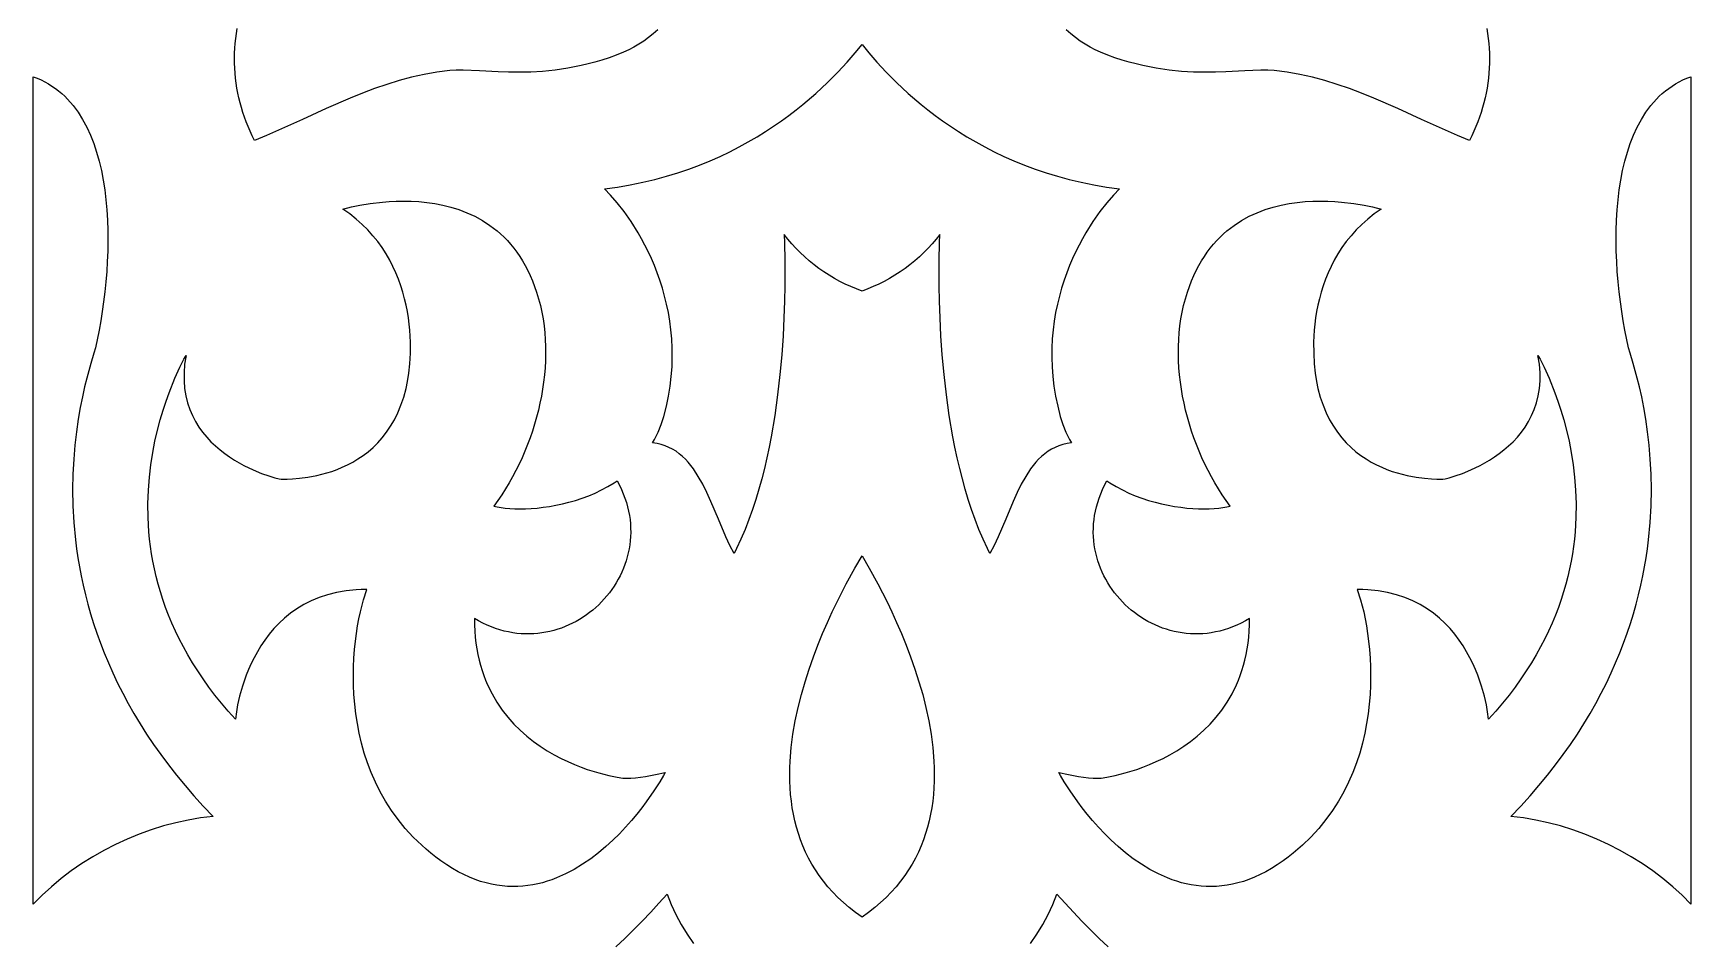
# Model space of a CAD drawing. Extents: x -350 to 350, y -780 to 780.
# Drawn here: x 190 to 270, y -65.3 to -21.4 of the extents above; entities that cross this region are included whole.
import ezdxf

# ---------------------------------------------------------------- set-up
doc = ezdxf.new("R2010")
doc.units = 0
doc.layers.add('LAYER_1', color=18, linetype='CONTINUOUS')

msp = doc.modelspace()

# ---------------------------------------------------------------- linework, layer by layer
at = {"layer": 'LAYER_1'}
for points in [[(220.147, -21.248), (219.929, -21.441), (219.705, -21.622), (219.474, -21.791), (219.237, -21.946), (218.995, -22.088), (218.747, -22.216), (218.494, -22.329), (218.142, -22.467), (217.795, -22.593), (217.452, -22.705), (217.113, -22.806), (216.78, -22.895), (216.451, -22.974), (215.808, -23.101), (215.187, -23.192), (214.588, -23.252), (214.012, -23.286), (213.462, -23.298), (212.938, -23.295), (212.441, -23.279), (211.535, -23.233), (210.753, -23.199), (210.411, -23.198), (210.105, -23.215), (209.486, -23.291), (208.874, -23.398), (208.268, -23.535), (207.667, -23.697), (207.072, -23.882), (206.481, -24.087), (205.893, -24.309), (205.309, -24.545), (204.149, -25.047), (202.995, -25.571), (201.843, -26.092), (201.266, -26.344), (200.689, -26.586), (200.577, -26.367), (200.472, -26.144), (200.374, -25.92), (200.283, -25.693), (200.199, -25.464), (200.121, -25.234), (200.05, -25.002), (199.987, -24.768), (199.93, -24.533), (199.88, -24.297), (199.836, -24.059), (199.8, -23.821), (199.771, -23.582), (199.748, -23.342), (199.732, -23.102), (199.723, -22.862), (199.721, -22.621), (199.726, -22.38), (199.738, -22.14), (199.757, -21.9), (199.783, -21.66), (199.815, -21.421), (199.854, -21.183)], [(260.15, -21.183), (260.189, -21.421), (260.222, -21.66), (260.247, -21.9), (260.266, -22.14), (260.278, -22.38), (260.283, -22.621), (260.281, -22.862), (260.272, -23.102), (260.256, -23.342), (260.234, -23.582), (260.204, -23.821), (260.168, -24.059), (260.125, -24.297), (260.075, -24.533), (260.018, -24.768), (259.954, -25.002), (259.883, -25.234), (259.806, -25.464), (259.721, -25.693), (259.63, -25.92), (259.532, -26.144), (259.427, -26.367), (259.316, -26.586), (258.738, -26.344), (258.162, -26.092), (257.01, -25.571), (255.856, -25.047), (254.695, -24.545), (254.111, -24.309), (253.524, -24.087), (252.933, -23.882), (252.337, -23.697), (251.736, -23.535), (251.13, -23.398), (250.518, -23.291), (249.9, -23.215), (249.593, -23.198), (249.252, -23.199), (248.47, -23.233), (247.563, -23.279), (247.067, -23.295), (246.542, -23.298), (245.992, -23.286), (245.417, -23.252), (244.818, -23.192), (244.196, -23.101), (243.554, -22.974), (243.225, -22.895), (242.891, -22.806), (242.553, -22.705), (242.21, -22.593), (241.862, -22.467), (241.511, -22.329), (241.258, -22.216), (241.009, -22.088), (240.767, -21.946), (240.53, -21.791), (240.299, -21.622), (240.075, -21.441), (239.857, -21.248)], [(218.118, -65.506), (218.551, -65.101), (218.977, -64.688), (219.394, -64.267), (219.803, -63.84), (220.204, -63.405), (220.596, -62.963), (220.793, -63.458), (221.021, -63.945), (221.277, -64.423), (221.56, -64.89), (221.869, -65.344)], [(238.136, -65.344), (238.444, -64.89), (238.727, -64.423), (238.983, -63.945), (239.211, -63.458), (239.408, -62.963), (239.8, -63.405), (240.201, -63.84), (240.61, -64.267), (241.028, -64.688), (241.453, -65.101), (241.887, -65.506)]]:
    msp.add_lwpolyline(points, dxfattribs=at)
for points in [[(230.336, -22.36), (230.724, -22.81), (231.169, -23.291), (231.671, -23.796), (232.231, -24.318), (232.85, -24.847), (233.182, -25.113), (233.528, -25.378), (233.89, -25.641), (234.267, -25.902), (234.659, -26.158), (235.066, -26.411), (235.489, -26.657), (235.927, -26.898), (236.381, -27.13), (236.85, -27.355), (237.336, -27.569), (237.837, -27.774), (238.354, -27.967), (238.888, -28.148), (239.437, -28.316), (240.003, -28.469), (240.585, -28.608), (241.183, -28.73), (241.799, -28.835), (242.43, -28.922), (242.135, -29.225), (241.816, -29.591), (241.482, -30.018), (241.142, -30.503), (240.804, -31.044), (240.638, -31.335), (240.476, -31.638), (240.318, -31.954), (240.166, -32.282), (240.02, -32.623), (239.883, -32.974), (239.754, -33.337), (239.634, -33.711), (239.526, -34.096), (239.429, -34.491), (239.346, -34.895), (239.276, -35.31), (239.221, -35.733), (239.182, -36.166), (239.16, -36.607), (239.156, -37.057), (239.172, -37.514), (239.207, -37.979), (239.264, -38.452), (239.343, -38.931), (239.445, -39.417), (239.571, -39.909), (239.696, -40.303), (239.844, -40.674), (240.014, -41.024), (240.109, -41.189), (239.896, -41.218), (239.693, -41.264), (239.501, -41.325), (239.317, -41.4), (239.143, -41.49), (238.978, -41.592), (238.82, -41.707), (238.67, -41.834), (238.527, -41.971), (238.391, -42.119), (238.262, -42.277), (238.138, -42.443), (237.905, -42.8), (237.69, -43.183), (237.49, -43.587), (237.299, -44.006), (236.936, -44.867), (236.569, -45.721), (236.376, -46.13), (236.172, -46.521), (236.052, -46.282), (235.844, -45.828), (235.648, -45.364), (235.464, -44.889), (235.292, -44.407), (235.132, -43.916), (234.983, -43.42), (234.844, -42.919), (234.716, -42.413), (234.597, -41.905), (234.488, -41.396), (234.389, -40.885), (234.215, -39.869), (234.074, -38.864), (233.962, -37.881), (233.875, -36.929), (233.812, -36.016), (233.768, -35.152), (233.741, -34.347), (233.728, -33.61), (233.725, -32.949), (233.729, -32.375), (233.749, -31.521), (233.761, -31.123), (233.581, -31.351), (233.391, -31.574), (233.192, -31.79), (232.985, -32), (232.77, -32.202), (232.547, -32.397), (232.317, -32.584), (232.08, -32.762), (231.837, -32.933), (231.588, -33.094), (231.334, -33.246), (231.076, -33.388), (230.813, -33.521), (230.546, -33.643), (230.276, -33.755), (230.002, -33.855), (229.729, -33.755), (229.459, -33.643), (229.192, -33.521), (228.929, -33.388), (228.67, -33.246), (228.416, -33.094), (228.167, -32.933), (227.924, -32.762), (227.688, -32.584), (227.458, -32.397), (227.235, -32.202), (227.019, -32), (226.812, -31.79), (226.613, -31.574), (226.424, -31.351), (226.243, -31.123), (226.256, -31.521), (226.275, -32.375), (226.28, -32.949), (226.277, -33.61), (226.263, -34.347), (226.236, -35.152), (226.192, -36.016), (226.129, -36.929), (226.043, -37.881), (225.93, -38.864), (225.789, -39.869), (225.616, -40.885), (225.516, -41.396), (225.407, -41.905), (225.289, -42.413), (225.16, -42.919), (225.022, -43.42), (224.873, -43.916), (224.712, -44.407), (224.54, -44.889), (224.357, -45.364), (224.161, -45.828), (223.952, -46.282), (223.832, -46.521), (223.628, -46.13), (223.435, -45.721), (223.069, -44.867), (222.705, -44.006), (222.515, -43.587), (222.314, -43.183), (222.099, -42.8), (221.867, -42.443), (221.743, -42.277), (221.613, -42.119), (221.477, -41.971), (221.334, -41.834), (221.184, -41.707), (221.027, -41.592), (220.861, -41.49), (220.687, -41.4), (220.504, -41.325), (220.311, -41.264), (220.109, -41.218), (219.896, -41.189), (219.991, -41.024), (220.16, -40.674), (220.308, -40.303), (220.433, -39.909), (220.56, -39.417), (220.662, -38.931), (220.741, -38.452), (220.797, -37.979), (220.833, -37.514), (220.848, -37.057), (220.844, -36.607), (220.822, -36.166), (220.783, -35.733), (220.729, -35.31), (220.659, -34.895), (220.575, -34.491), (220.478, -34.096), (220.37, -33.711), (220.251, -33.337), (220.122, -32.974), (219.984, -32.623), (219.838, -32.282), (219.686, -31.954), (219.529, -31.638), (219.366, -31.335), (219.2, -31.044), (218.862, -30.503), (218.522, -30.018), (218.189, -29.591), (217.87, -29.225), (217.574, -28.922), (218.206, -28.835), (218.821, -28.73), (219.419, -28.608), (220.002, -28.469), (220.567, -28.316), (221.117, -28.148), (221.65, -27.967), (222.167, -27.774), (222.669, -27.569), (223.154, -27.355), (223.623, -27.13), (224.077, -26.898), (224.516, -26.657), (224.938, -26.411), (225.346, -26.158), (225.738, -25.902), (226.114, -25.641), (226.476, -25.378), (226.823, -25.113), (227.154, -24.847), (227.773, -24.318), (228.333, -23.796), (228.835, -23.291), (229.28, -22.81), (229.669, -22.36), (230.002, -21.95)], [(190.196, -23.585), (190.384, -23.667), (190.566, -23.757), (190.741, -23.855), (190.91, -23.961), (191.073, -24.074), (191.23, -24.194), (191.382, -24.322), (191.527, -24.456), (191.667, -24.597), (191.929, -24.897), (192.17, -25.222), (192.389, -25.57), (192.588, -25.938), (192.767, -26.326), (192.926, -26.732), (193.067, -27.154), (193.19, -27.591), (193.296, -28.041), (193.385, -28.502), (193.459, -28.974), (193.517, -29.454), (193.56, -29.941), (193.59, -30.433), (193.606, -30.929), (193.61, -31.427), (193.601, -31.925), (193.582, -32.423), (193.552, -32.917), (193.512, -33.408), (193.463, -33.893), (193.405, -34.37), (193.339, -34.839), (193.266, -35.297), (193.186, -35.743), (193.01, -36.592), (192.932, -36.855), (192.782, -37.348), (192.588, -38.055), (192.482, -38.483), (192.377, -38.959), (192.274, -39.48), (192.177, -40.044), (192.09, -40.65), (192.016, -41.294), (191.959, -41.975), (191.922, -42.692), (191.909, -43.441), (191.923, -44.221), (191.968, -45.03), (192.047, -45.865), (192.101, -46.292), (192.164, -46.726), (192.237, -47.164), (192.321, -47.608), (192.417, -48.058), (192.524, -48.512), (192.643, -48.971), (192.774, -49.434), (192.918, -49.901), (193.076, -50.372), (193.247, -50.847), (193.433, -51.325), (193.633, -51.806), (193.848, -52.29), (194.079, -52.776), (194.325, -53.265), (194.588, -53.756), (194.868, -54.249), (195.165, -54.743), (195.48, -55.238), (195.813, -55.735), (196.164, -56.232), (196.535, -56.73), (196.924, -57.228), (197.334, -57.726), (197.764, -58.224), (198.214, -58.721), (198.686, -59.218), (198.085, -59.289), (197.484, -59.39), (196.885, -59.519), (196.289, -59.676), (195.698, -59.861), (195.114, -60.071), (194.539, -60.307), (193.973, -60.568), (193.419, -60.852), (192.878, -61.16), (192.353, -61.49), (191.843, -61.841), (191.352, -62.214), (190.88, -62.606), (190.43, -63.017), (190.002, -63.447), (190.002, -23.511)], [(270.001, -63.446), (269.575, -63.017), (269.124, -62.606), (268.653, -62.214), (268.161, -61.841), (267.652, -61.49), (267.126, -61.16), (266.585, -60.852), (266.031, -60.568), (265.466, -60.307), (264.89, -60.071), (264.306, -59.861), (263.715, -59.676), (263.12, -59.519), (262.521, -59.39), (261.92, -59.289), (261.318, -59.218), (261.79, -58.721), (262.241, -58.224), (262.67, -57.726), (263.08, -57.228), (263.47, -56.73), (263.84, -56.232), (264.192, -55.735), (264.524, -55.238), (264.839, -54.743), (265.136, -54.249), (265.416, -53.756), (265.679, -53.265), (265.926, -52.776), (266.156, -52.29), (266.372, -51.806), (266.572, -51.325), (266.757, -50.847), (266.929, -50.372), (267.086, -49.901), (267.23, -49.434), (267.362, -48.971), (267.481, -48.512), (267.588, -48.058), (267.683, -47.608), (267.767, -47.164), (267.841, -46.726), (267.904, -46.292), (267.957, -45.865), (268.036, -45.03), (268.081, -44.221), (268.095, -43.441), (268.082, -42.692), (268.045, -41.975), (267.988, -41.294), (267.915, -40.65), (267.828, -40.044), (267.731, -39.48), (267.628, -38.959), (267.522, -38.483), (267.417, -38.055), (267.222, -37.348), (267.072, -36.855), (266.994, -36.592), (266.818, -35.743), (266.738, -35.297), (266.665, -34.839), (266.6, -34.37), (266.542, -33.893), (266.492, -33.408), (266.452, -32.917), (266.422, -32.423), (266.403, -31.925), (266.395, -31.427), (266.398, -30.929), (266.415, -30.433), (266.444, -29.941), (266.488, -29.454), (266.546, -28.974), (266.619, -28.502), (266.708, -28.041), (266.814, -27.591), (266.937, -27.154), (267.078, -26.732), (267.238, -26.326), (267.417, -25.938), (267.615, -25.57), (267.835, -25.222), (268.075, -24.897), (268.338, -24.597), (268.477, -24.456), (268.623, -24.322), (268.774, -24.194), (268.931, -24.074), (269.094, -23.961), (269.263, -23.855), (269.439, -23.757), (269.62, -23.667), (269.808, -23.585), (270.001, -23.511)], [(208.244, -29.52), (208.618, -29.54), (208.999, -29.578), (209.386, -29.633), (209.774, -29.709), (210.164, -29.806), (210.552, -29.927), (210.936, -30.074), (211.314, -30.248), (211.684, -30.452), (212.045, -30.687), (212.22, -30.817), (212.392, -30.955), (212.561, -31.102), (212.726, -31.258), (212.886, -31.424), (213.042, -31.598), (213.194, -31.783), (213.34, -31.977), (213.481, -32.181), (213.617, -32.396), (213.747, -32.622), (213.871, -32.858), (213.989, -33.105), (214.1, -33.364), (214.204, -33.634), (214.301, -33.916), (214.396, -34.231), (214.479, -34.551), (214.55, -34.874), (214.609, -35.202), (214.657, -35.532), (214.692, -35.866), (214.717, -36.202), (214.73, -36.54), (214.733, -36.88), (214.724, -37.221), (214.705, -37.563), (214.676, -37.905), (214.637, -38.247), (214.588, -38.59), (214.529, -38.931), (214.461, -39.271), (214.383, -39.61), (214.296, -39.947), (214.201, -40.281), (214.096, -40.613), (213.983, -40.941), (213.862, -41.266), (213.733, -41.587), (213.595, -41.904), (213.45, -42.216), (213.298, -42.523), (213.138, -42.824), (212.971, -43.119), (212.797, -43.408), (212.617, -43.69), (212.429, -43.964), (212.236, -44.232), (212.4, -44.27), (212.585, -44.304), (212.788, -44.33), (213.009, -44.35), (213.246, -44.363), (213.498, -44.367), (213.762, -44.364), (214.038, -44.351), (214.325, -44.328), (214.62, -44.295), (214.923, -44.252), (215.231, -44.198), (215.544, -44.131), (215.86, -44.053), (216.178, -43.961), (216.496, -43.856), (216.812, -43.737), (217.126, -43.604), (217.436, -43.456), (217.74, -43.292), (218.037, -43.111), (218.182, -43.013), (218.293, -43.222), (218.393, -43.431), (218.482, -43.64), (218.561, -43.849), (218.63, -44.058), (218.688, -44.267), (218.737, -44.475), (218.776, -44.683), (218.806, -44.89), (218.826, -45.095), (218.837, -45.3), (218.839, -45.503), (218.833, -45.705), (218.817, -45.905), (218.794, -46.102), (218.762, -46.298), (218.723, -46.492), (218.675, -46.683), (218.62, -46.871), (218.558, -47.056), (218.488, -47.239), (218.411, -47.418), (218.327, -47.594), (218.237, -47.766), (218.14, -47.934), (218.037, -48.099), (217.928, -48.26), (217.813, -48.416), (217.692, -48.567), (217.565, -48.715), (217.433, -48.857), (217.296, -48.994), (217.154, -49.126), (217.007, -49.253), (216.856, -49.374), (216.7, -49.489), (216.54, -49.598), (216.375, -49.702), (216.207, -49.799), (216.036, -49.889), (215.86, -49.973), (215.682, -50.05), (215.5, -50.12), (215.315, -50.183), (215.128, -50.239), (214.938, -50.287), (214.746, -50.327), (214.551, -50.36), (214.355, -50.384), (214.157, -50.4), (213.957, -50.407), (213.755, -50.406), (213.553, -50.396), (213.349, -50.377), (213.145, -50.349), (212.94, -50.312), (212.734, -50.265), (212.528, -50.208), (212.322, -50.142), (212.116, -50.065), (211.91, -49.978), (211.705, -49.881), (211.5, -49.773), (211.296, -49.654), (211.301, -49.965), (211.315, -50.269), (211.339, -50.564), (211.372, -50.851), (211.414, -51.129), (211.465, -51.401), (211.524, -51.664), (211.592, -51.92), (211.667, -52.168), (211.749, -52.408), (211.838, -52.642), (211.935, -52.868), (212.146, -53.299), (212.382, -53.702), (212.638, -54.079), (212.912, -54.43), (213.203, -54.756), (213.507, -55.057), (213.822, -55.336), (214.146, -55.592), (214.476, -55.827), (214.809, -56.041), (215.144, -56.235), (215.477, -56.411), (215.806, -56.568), (216.129, -56.709), (216.442, -56.833), (216.745, -56.942), (217.306, -57.116), (217.792, -57.24), (218.182, -57.319), (218.458, -57.362), (218.598, -57.374), (218.839, -57.365), (219.079, -57.346), (219.558, -57.281), (220.034, -57.192), (220.507, -57.09), (220.425, -57.244), (220.242, -57.551), (219.962, -57.984), (219.591, -58.511), (219.372, -58.801), (219.132, -59.103), (218.871, -59.414), (218.591, -59.73), (218.291, -60.047), (217.972, -60.362), (217.635, -60.67), (217.28, -60.969), (216.908, -61.254), (216.52, -61.522), (216.116, -61.768), (215.696, -61.99), (215.262, -62.184), (215.039, -62.268), (214.813, -62.345), (214.584, -62.412), (214.351, -62.469), (214.115, -62.517), (213.876, -62.555), (213.634, -62.581), (213.389, -62.597), (213.141, -62.6), (212.89, -62.591), (212.636, -62.57), (212.379, -62.535), (212.12, -62.486), (211.858, -62.424), (211.594, -62.347), (211.327, -62.254), (211.058, -62.147), (210.786, -62.023), (210.513, -61.883), (210.237, -61.725), (209.959, -61.551), (209.679, -61.358), (209.434, -61.177), (209.198, -60.991), (208.971, -60.801), (208.752, -60.608), (208.34, -60.208), (207.962, -59.795), (207.615, -59.369), (207.299, -58.932), (207.012, -58.485), (206.754, -58.03), (206.524, -57.568), (206.319, -57.1), (206.14, -56.628), (205.984, -56.154), (205.851, -55.678), (205.739, -55.202), (205.648, -54.728), (205.576, -54.257), (205.522, -53.79), (205.485, -53.329), (205.464, -52.875), (205.457, -52.429), (205.464, -51.994), (205.483, -51.569), (205.514, -51.158), (205.554, -50.761), (205.603, -50.38), (205.66, -50.015), (205.724, -49.669), (205.793, -49.343), (205.942, -48.756), (206.099, -48.265), (205.839, -48.268), (205.586, -48.279), (205.1, -48.327), (204.642, -48.405), (204.211, -48.513), (203.805, -48.647), (203.424, -48.805), (203.068, -48.986), (202.735, -49.187), (202.424, -49.406), (202.136, -49.642), (201.869, -49.891), (201.622, -50.151), (201.395, -50.421), (201.186, -50.699), (200.996, -50.982), (200.823, -51.268), (200.666, -51.555), (200.525, -51.84), (200.399, -52.123), (200.287, -52.4), (200.103, -52.929), (199.966, -53.41), (199.87, -53.826), (199.809, -54.161), (199.767, -54.516), (199.419, -54.13), (199.09, -53.743), (198.777, -53.355), (198.483, -52.968), (198.204, -52.58), (197.943, -52.193), (197.697, -51.806), (197.467, -51.419), (197.252, -51.033), (197.052, -50.649), (196.867, -50.265), (196.695, -49.883), (196.537, -49.502), (196.393, -49.123), (196.261, -48.747), (196.142, -48.372), (196.035, -48), (195.939, -47.63), (195.855, -47.263), (195.782, -46.9), (195.719, -46.539), (195.666, -46.182), (195.624, -45.829), (195.59, -45.479), (195.549, -44.792), (195.541, -44.122), (195.562, -43.472), (195.61, -42.844), (195.681, -42.237), (195.771, -41.655), (195.879, -41.099), (196, -40.57), (196.132, -40.07), (196.272, -39.601), (196.415, -39.165), (196.56, -38.762), (196.84, -38.065), (197.087, -37.524), (197.275, -37.151), (197.379, -36.96), (197.314, -37.389), (197.282, -37.799), (197.282, -38.19), (197.312, -38.562), (197.369, -38.916), (197.452, -39.252), (197.559, -39.569), (197.687, -39.87), (197.835, -40.154), (198.001, -40.421), (198.182, -40.673), (198.376, -40.908), (198.582, -41.129), (198.797, -41.334), (199.02, -41.525), (199.248, -41.702), (199.479, -41.865), (199.712, -42.015), (199.944, -42.151), (200.173, -42.276), (200.615, -42.488), (201.022, -42.655), (201.377, -42.779), (201.664, -42.864), (201.867, -42.913), (201.969, -42.929), (202.255, -42.93), (202.524, -42.92), (202.863, -42.893), (203.258, -42.841), (203.698, -42.758), (203.932, -42.702), (204.172, -42.636), (204.418, -42.558), (204.668, -42.467), (204.92, -42.363), (205.173, -42.245), (205.426, -42.111), (205.677, -41.961), (205.924, -41.794), (206.167, -41.609), (206.403, -41.405), (206.631, -41.181), (206.85, -40.936), (207.058, -40.669), (207.254, -40.38), (207.436, -40.067), (207.603, -39.729), (207.754, -39.366), (207.886, -38.977), (207.998, -38.56), (208.069, -38.22), (208.13, -37.818), (208.178, -37.363), (208.205, -36.861), (208.207, -36.32), (208.177, -35.747), (208.149, -35.451), (208.111, -35.149), (208.062, -34.844), (208.002, -34.535), (207.931, -34.224), (207.846, -33.912), (207.748, -33.598), (207.637, -33.286), (207.51, -32.974), (207.368, -32.665), (207.21, -32.359), (207.035, -32.057), (206.842, -31.76), (206.631, -31.469), (206.401, -31.185), (206.152, -30.909), (205.882, -30.641), (205.592, -30.383), (205.279, -30.135), (204.944, -29.899), (205.36, -29.799), (205.76, -29.717), (206.266, -29.633), (206.86, -29.562), (207.185, -29.536), (207.525, -29.519), (207.879, -29.513)], [(252.48, -29.519), (252.82, -29.536), (253.145, -29.562), (253.739, -29.633), (254.244, -29.717), (254.645, -29.799), (255.06, -29.899), (254.725, -30.135), (254.413, -30.383), (254.122, -30.641), (253.852, -30.909), (253.603, -31.185), (253.373, -31.469), (253.162, -31.76), (252.97, -32.057), (252.795, -32.359), (252.637, -32.665), (252.494, -32.974), (252.368, -33.286), (252.256, -33.598), (252.158, -33.912), (252.074, -34.224), (252.002, -34.535), (251.942, -34.844), (251.893, -35.149), (251.855, -35.451), (251.827, -35.747), (251.798, -36.32), (251.8, -36.861), (251.827, -37.363), (251.874, -37.818), (251.936, -38.22), (252.006, -38.56), (252.118, -38.977), (252.251, -39.366), (252.401, -39.729), (252.568, -40.067), (252.75, -40.38), (252.946, -40.669), (253.154, -40.936), (253.373, -41.181), (253.601, -41.405), (253.838, -41.609), (254.08, -41.794), (254.327, -41.961), (254.578, -42.111), (254.831, -42.245), (255.084, -42.363), (255.336, -42.467), (255.586, -42.558), (255.832, -42.636), (256.072, -42.702), (256.306, -42.758), (256.746, -42.841), (257.142, -42.893), (257.48, -42.92), (257.749, -42.93), (258.035, -42.929), (258.138, -42.913), (258.341, -42.864), (258.628, -42.779), (258.983, -42.655), (259.389, -42.488), (259.831, -42.276), (260.06, -42.151), (260.292, -42.015), (260.525, -41.865), (260.756, -41.702), (260.984, -41.525), (261.207, -41.334), (261.422, -41.129), (261.628, -40.908), (261.823, -40.673), (262.004, -40.421), (262.169, -40.154), (262.317, -39.87), (262.445, -39.569), (262.552, -39.252), (262.635, -38.916), (262.692, -38.562), (262.722, -38.19), (262.722, -37.799), (262.691, -37.389), (262.625, -36.96), (262.73, -37.151), (262.918, -37.524), (263.165, -38.065), (263.445, -38.762), (263.589, -39.165), (263.733, -39.601), (263.872, -40.07), (264.004, -40.57), (264.125, -41.099), (264.233, -41.655), (264.324, -42.237), (264.394, -42.844), (264.442, -43.472), (264.463, -44.122), (264.455, -44.792), (264.414, -45.479), (264.381, -45.829), (264.338, -46.182), (264.285, -46.539), (264.223, -46.9), (264.149, -47.263), (264.065, -47.63), (263.97, -48), (263.863, -48.372), (263.743, -48.747), (263.612, -49.123), (263.467, -49.502), (263.309, -49.883), (263.138, -50.265), (262.952, -50.649), (262.752, -51.033), (262.537, -51.419), (262.307, -51.806), (262.062, -52.193), (261.8, -52.58), (261.522, -52.968), (261.227, -53.355), (260.915, -53.743), (260.585, -54.13), (260.237, -54.516), (260.196, -54.161), (260.135, -53.826), (260.039, -53.41), (259.902, -52.929), (259.717, -52.4), (259.605, -52.123), (259.479, -51.84), (259.338, -51.555), (259.182, -51.268), (259.009, -50.982), (258.818, -50.699), (258.61, -50.421), (258.382, -50.151), (258.136, -49.891), (257.868, -49.642), (257.58, -49.406), (257.27, -49.187), (256.937, -48.986), (256.58, -48.805), (256.199, -48.647), (255.794, -48.513), (255.362, -48.405), (254.904, -48.327), (254.419, -48.279), (254.166, -48.268), (253.905, -48.265), (254.062, -48.756), (254.212, -49.343), (254.281, -49.669), (254.344, -50.015), (254.401, -50.38), (254.45, -50.761), (254.491, -51.158), (254.521, -51.569), (254.54, -51.994), (254.547, -52.429), (254.54, -52.875), (254.519, -53.329), (254.482, -53.79), (254.428, -54.257), (254.356, -54.728), (254.265, -55.202), (254.154, -55.678), (254.021, -56.154), (253.865, -56.628), (253.685, -57.1), (253.481, -57.568), (253.25, -58.03), (252.992, -58.485), (252.706, -58.932), (252.39, -59.369), (252.043, -59.795), (251.664, -60.208), (251.252, -60.608), (251.034, -60.801), (250.807, -60.991), (250.57, -61.177), (250.325, -61.358), (250.045, -61.551), (249.768, -61.725), (249.492, -61.883), (249.218, -62.023), (248.947, -62.147), (248.677, -62.254), (248.411, -62.347), (248.146, -62.424), (247.885, -62.486), (247.625, -62.535), (247.369, -62.57), (247.115, -62.591), (246.864, -62.6), (246.616, -62.597), (246.37, -62.581), (246.128, -62.555), (245.889, -62.517), (245.653, -62.469), (245.42, -62.412), (245.191, -62.345), (244.965, -62.268), (244.743, -62.184), (244.308, -61.99), (243.889, -61.768), (243.484, -61.522), (243.096, -61.254), (242.724, -60.969), (242.37, -60.67), (242.032, -60.362), (241.714, -60.047), (241.414, -59.73), (241.133, -59.414), (240.873, -59.103), (240.633, -58.801), (240.414, -58.511), (240.042, -57.984), (239.762, -57.551), (239.579, -57.244), (239.497, -57.09), (239.97, -57.192), (240.446, -57.281), (240.925, -57.346), (241.165, -57.365), (241.406, -57.374), (241.547, -57.362), (241.822, -57.319), (242.213, -57.24), (242.698, -57.116), (243.259, -56.942), (243.562, -56.833), (243.876, -56.709), (244.199, -56.568), (244.528, -56.411), (244.861, -56.235), (245.195, -56.041), (245.528, -55.827), (245.858, -55.592), (246.182, -55.336), (246.497, -55.057), (246.801, -54.756), (247.092, -54.43), (247.367, -54.079), (247.623, -53.702), (247.858, -53.299), (248.07, -52.868), (248.166, -52.642), (248.255, -52.408), (248.338, -52.168), (248.413, -51.92), (248.48, -51.664), (248.539, -51.401), (248.59, -51.129), (248.632, -50.851), (248.665, -50.564), (248.689, -50.269), (248.704, -49.965), (248.708, -49.654), (248.504, -49.773), (248.299, -49.881), (248.094, -49.978), (247.888, -50.065), (247.682, -50.142), (247.476, -50.208), (247.27, -50.265), (247.065, -50.312), (246.86, -50.349), (246.655, -50.377), (246.452, -50.396), (246.249, -50.406), (246.048, -50.407), (245.848, -50.4), (245.65, -50.384), (245.453, -50.36), (245.259, -50.327), (245.066, -50.287), (244.876, -50.239), (244.689, -50.183), (244.504, -50.12), (244.323, -50.05), (244.144, -49.973), (243.969, -49.889), (243.797, -49.799), (243.629, -49.702), (243.465, -49.598), (243.305, -49.489), (243.149, -49.374), (242.997, -49.253), (242.85, -49.126), (242.708, -48.994), (242.571, -48.857), (242.439, -48.715), (242.313, -48.567), (242.192, -48.416), (242.077, -48.26), (241.967, -48.099), (241.864, -47.934), (241.767, -47.766), (241.677, -47.594), (241.593, -47.418), (241.516, -47.239), (241.447, -47.056), (241.384, -46.871), (241.329, -46.683), (241.282, -46.492), (241.242, -46.298), (241.21, -46.102), (241.187, -45.905), (241.172, -45.705), (241.165, -45.503), (241.167, -45.3), (241.179, -45.095), (241.199, -44.89), (241.228, -44.683), (241.267, -44.475), (241.316, -44.267), (241.375, -44.058), (241.444, -43.849), (241.522, -43.64), (241.612, -43.431), (241.712, -43.222), (241.823, -43.013), (241.967, -43.111), (242.264, -43.292), (242.568, -43.456), (242.878, -43.604), (243.192, -43.737), (243.509, -43.856), (243.827, -43.961), (244.144, -44.053), (244.46, -44.131), (244.773, -44.198), (245.082, -44.252), (245.384, -44.295), (245.68, -44.328), (245.966, -44.351), (246.242, -44.364), (246.507, -44.367), (246.758, -44.363), (246.995, -44.35), (247.216, -44.33), (247.42, -44.304), (247.604, -44.27), (247.769, -44.232), (247.575, -43.964), (247.388, -43.69), (247.207, -43.408), (247.033, -43.119), (246.866, -42.824), (246.707, -42.523), (246.554, -42.216), (246.409, -41.904), (246.272, -41.587), (246.142, -41.266), (246.021, -40.941), (245.908, -40.613), (245.804, -40.281), (245.708, -39.947), (245.621, -39.61), (245.544, -39.271), (245.475, -38.931), (245.416, -38.59), (245.367, -38.247), (245.328, -37.905), (245.299, -37.563), (245.28, -37.221), (245.272, -36.88), (245.274, -36.54), (245.288, -36.202), (245.312, -35.866), (245.348, -35.532), (245.395, -35.202), (245.454, -34.874), (245.525, -34.551), (245.608, -34.231), (245.703, -33.916), (245.8, -33.634), (245.905, -33.364), (246.016, -33.105), (246.133, -32.858), (246.257, -32.622), (246.387, -32.396), (246.523, -32.181), (246.664, -31.977), (246.811, -31.783), (246.962, -31.598), (247.118, -31.424), (247.279, -31.258), (247.443, -31.102), (247.612, -30.955), (247.784, -30.817), (247.96, -30.687), (248.32, -30.452), (248.69, -30.248), (249.068, -30.074), (249.453, -29.927), (249.841, -29.806), (250.23, -29.709), (250.619, -29.633), (251.005, -29.578), (251.386, -29.54), (251.761, -29.52), (252.126, -29.513)], [(230.35, -47.234), (230.76, -47.98), (231.209, -48.858), (231.44, -49.341), (231.673, -49.851), (231.904, -50.384), (232.131, -50.94), (232.349, -51.514), (232.557, -52.106), (232.752, -52.713), (232.93, -53.333), (233.088, -53.963), (233.225, -54.602), (233.336, -55.246), (233.419, -55.894), (233.471, -56.543), (233.485, -56.867), (233.49, -57.191), (233.485, -57.514), (233.471, -57.836), (233.447, -58.157), (233.413, -58.475), (233.368, -58.792), (233.312, -59.107), (233.244, -59.42), (233.165, -59.729), (233.074, -60.035), (232.97, -60.338), (232.854, -60.638), (232.724, -60.933), (232.58, -61.225), (232.423, -61.511), (232.251, -61.793), (232.065, -62.07), (231.864, -62.342), (231.647, -62.608), (231.414, -62.868), (231.166, -63.122), (230.901, -63.369), (230.619, -63.61), (230.319, -63.844), (230.002, -64.07), (229.685, -63.844), (229.386, -63.61), (229.104, -63.369), (228.839, -63.122), (228.59, -62.868), (228.357, -62.608), (228.141, -62.342), (227.939, -62.07), (227.753, -61.793), (227.581, -61.511), (227.424, -61.225), (227.281, -60.933), (227.151, -60.638), (227.034, -60.338), (226.93, -60.035), (226.839, -59.729), (226.76, -59.42), (226.693, -59.107), (226.637, -58.792), (226.592, -58.475), (226.557, -58.157), (226.533, -57.836), (226.519, -57.514), (226.515, -57.191), (226.52, -56.867), (226.533, -56.543), (226.585, -55.894), (226.668, -55.246), (226.78, -54.602), (226.916, -53.963), (227.075, -53.333), (227.253, -52.713), (227.447, -52.106), (227.655, -51.514), (227.874, -50.94), (228.1, -50.384), (228.331, -49.851), (228.564, -49.341), (228.796, -48.858), (229.245, -47.98), (229.654, -47.234), (230.002, -46.639)]]:
    msp.add_lwpolyline(points, close=True, dxfattribs=at)

doc.saveas('drawing.dxf')
